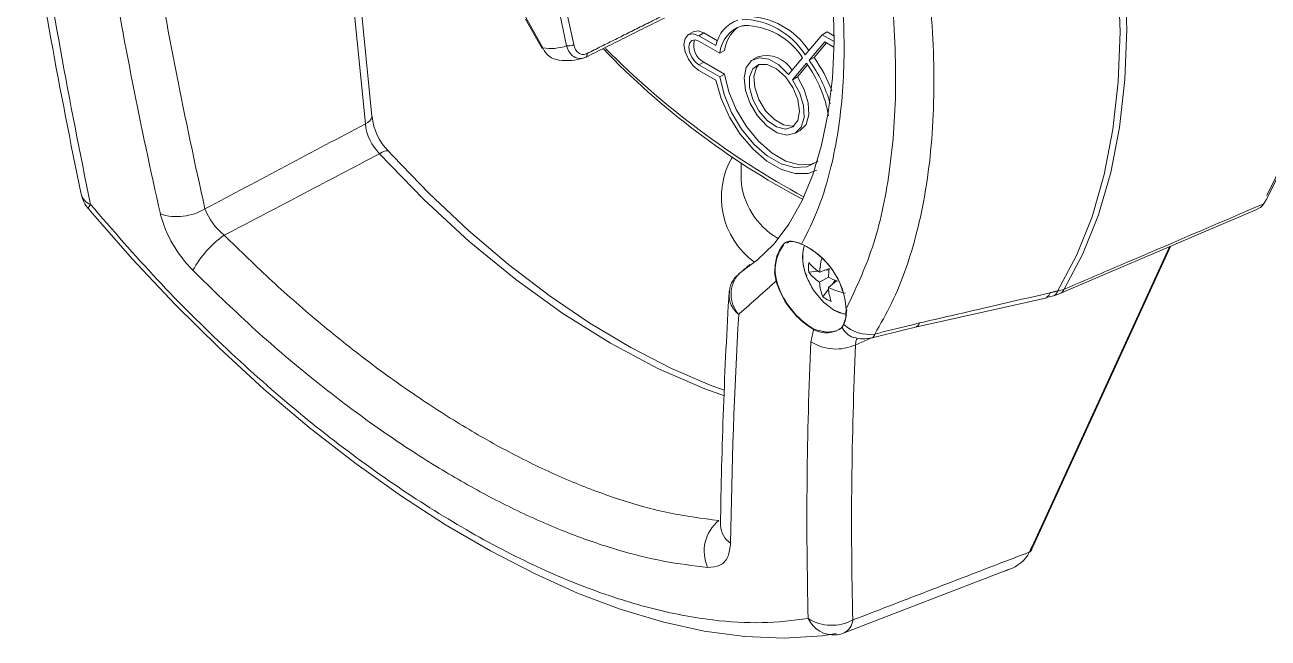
# Model space of a CAD drawing. Extents: x 8 to 113, y 2 to 87.
# Drawn here: x 11.042 to 14.697, y 2.095 to 3.898 of the extents above; entities that cross this region are included whole.
import ezdxf

# ---------------------------------------------------------------- set-up
doc = ezdxf.new("R2010")
doc.units = 0
doc.header["$MEASUREMENT"] = 0
doc.layers.add('OBJECT', color=7, linetype='CONTINUOUS')

msp = doc.modelspace()

# ---------------------------------------------------------------- linework, layer by layer
at = {"layer": 'OBJECT', "linetype": 'Continuous', "lineweight": 15}
for p, q in [((12.0621, 3.63), (11.9821, 4.4283)), ((12.0428, 3.6073), (11.9623, 4.4107)), ((12.5134, 3.9216), (12.5648, 3.8305)), ((12.514, 3.9148), (12.5623, 3.8292)), ((12.6345, 3.8367), (12.6141, 3.9306)), ((12.637, 3.9249), (12.6553, 3.8403)), ((13.0066, 3.8778), (12.9925, 3.8696)), ((13.0237, 3.8666), (13.0379, 3.8747)), ((13.0778, 3.8517), (13.0379, 3.8747)), ((13.1566, 3.896), (13.1505, 3.8954)), ((13.1566, 3.896), (13.1563, 3.8966)), ((13.1566, 3.896), (13.1583, 3.8969)), ((13.3859, 3.8693), (13.4001, 3.8775)), ((13.4001, 3.8775), (13.4205, 3.8657)), ((13.0735, 3.8378), (13.0237, 3.8666)), ((13.0849, 3.8149), (13.0237, 3.8502)), ((13.3358, 3.8103), (13.3859, 3.8693)), ((13.3476, 3.7945), (13.3936, 3.8486)), ((13.3618, 3.8026), (13.3984, 3.8458)), ((13.3859, 3.8693), (13.4208, 3.8492)), ((13.3936, 3.8486), (13.42, 3.8333)), ((13.0849, 3.8149), (13.099, 3.8231)), ((13.1963, 3.8044), (13.1822, 3.7962)), ((13.3476, 3.7945), (13.3618, 3.8026)), ((13.0237, 3.7808), (13.0379, 3.789)), ((13.0237, 3.7808), (13.0849, 3.7455)), ((13.0379, 3.789), (13.099, 3.7537)), ((13.2872, 3.7529), (13.328, 3.8011)), ((13.299, 3.7371), (13.3399, 3.7853)), ((13.3431, 3.7806), (13.3131, 3.7453)), ((13.0237, 3.7645), (13.0735, 3.7357)), ((13.0849, 3.7455), (13.099, 3.7537)), ((13.299, 3.7371), (13.3131, 3.7453)), ((12.0621, 3.6293), (12.0621, 3.63)), ((13.3072, 3.5797), (13.3213, 3.5879)), ((13.1474, 3.4929), (13.1474, 3.443)), ((14.0027, 2.3641), (14.4069, 3.2458)), ((14.0057, 2.3654), (14.4099, 3.2471)), ((13.1726, 3.1904), (13.1448, 3.1694)), ((13.4069, 3.1821), (13.3781, 3.1713)), ((13.1448, 3.1694), (13.1459, 3.1702)), ((13.3462, 3.1712), (13.3736, 3.1744)), ((13.3781, 3.1414), (13.4041, 3.1563)), ((13.3924, 3.1767), (13.4063, 3.1783)), ((13.4278, 3.1459), (13.4041, 3.1264)), ((13.4158, 3.1361), (13.4242, 3.1473)), ((13.388, 3.0988), (13.4045, 3.1209)), ((14.0441, 3.0967), (14.0659, 3.1017)), ((13.4543, 3.0341), (13.4543, 3.0339)), ((13.4585, 3.0604), (13.4546, 3.0345)), ((13.4546, 3.0343), (13.457, 3.0453)), ((13.4779, 2.9793), (13.4788, 2.979)), ((13.529, 2.9774), (13.4843, 2.9579)), ((13.4509, 2.111), (13.9335, 2.2968)), ((13.4275, 2.1043), (13.4307, 2.1048))]:
    msp.add_line(p, q, dxfattribs=at)
at = {"layer": 'OBJECT', "linetype": 'Continuous', "lineweight": 15, "flags": 128}
for points in [[(14.6916, 3.385), (14.744, 3.4909), (14.7872, 3.6063), (14.8211, 3.7305), (14.8454, 3.8627), (14.8601, 4.0023), (14.865, 4.1483), (14.8601, 4.3), (14.8454, 4.4565), (14.8211, 4.6168), (14.7872, 4.7801), (14.744, 4.9454), (14.6916, 5.1118)], [(14.6933, 5.1164), (14.7454, 4.9507), (14.7884, 4.7861), (14.8222, 4.6235), (14.8464, 4.4638), (14.861, 4.308), (14.8659, 4.1569), (14.861, 4.0115), (14.8464, 3.8726), (14.8222, 3.7409), (14.7884, 3.6172), (14.7454, 3.5023), (14.6933, 3.3968)], [(14.0971, 4.8616), (14.1526, 4.6932), (14.1985, 4.5256), (14.2345, 4.3599), (14.2604, 4.1973), (14.276, 4.0386), (14.2812, 3.885), (14.276, 3.7374), (14.2604, 3.5968), (14.2345, 3.464), (14.1985, 3.3399), (14.1526, 3.2253), (14.0971, 3.1209)], [(14.078, 3.1158), (14.1333, 3.2199), (14.1791, 3.3343), (14.215, 3.4581), (14.2408, 3.5905), (14.2564, 3.7309), (14.2616, 3.8781), (14.2564, 4.0313), (14.2408, 4.1896), (14.215, 4.3519), (14.1791, 4.5172), (14.1333, 4.6844), (14.078, 4.8524)], [(13.263, 4.7003), (13.2939, 4.6119), (13.3331, 4.4794), (13.3656, 4.3463), (13.3909, 4.2147), (13.4086, 4.0866), (13.4186, 3.9644), (13.4208, 3.8497), (13.4157, 3.7419), (13.4034, 3.6399), (13.384, 3.5447), (13.3579, 3.4576), (13.3256, 3.3798), (13.2876, 3.3122), (13.2444, 3.2549), (13.1948, 3.2061), (13.1699, 3.1885)], [(13.0379, 3.8747), (13.0209, 3.8806), (13.0066, 3.8778), (13.0066, 3.8778)], [(13.0237, 3.8666), (13.0068, 3.8724), (12.9925, 3.8696), (12.9829, 3.8586), (12.9795, 3.841), (12.9829, 3.8196), (12.9925, 3.7975), (13.0068, 3.7781), (13.0237, 3.7645)], [(13.0237, 3.8502), (13.0122, 3.8542), (13.0025, 3.8523), (12.996, 3.8448), (12.9937, 3.8329), (12.996, 3.8183), (13.0025, 3.8033), (13.0122, 3.7901), (13.0237, 3.7808)], [(12.6949, 3.8143), (12.6951, 3.8123), (12.6951, 3.8103), (12.6949, 3.8085), (12.6944, 3.8069), (12.6937, 3.8055), (12.6928, 3.8044), (12.6917, 3.8036), (12.6904, 3.803)], [(13.2872, 3.7529), (13.2589, 3.7805), (13.229, 3.7975), (13.2009, 3.8019), (13.1778, 3.7933), (13.1623, 3.7726), (13.1563, 3.7422), (13.1605, 3.7055), (13.1743, 3.6669), (13.1961, 3.6307), (13.2236, 3.6011), (13.2534, 3.5814), (13.2822, 3.5739), (13.3068, 3.5795), (13.3242, 3.5975), (13.3325, 3.6259), (13.3308, 3.6614), (13.3192, 3.7), (13.299, 3.7371)], [(13.3189, 3.6451), (13.3139, 3.679), (13.2996, 3.714), (13.2778, 3.7456), (13.2515, 3.7694), (13.2244, 3.7822), (13.1999, 3.7822), (13.1816, 3.7695), (13.1717, 3.7458), (13.1717, 3.7143), (13.1816, 3.6793), (13.1999, 3.6454), (13.2244, 3.6172), (13.2515, 3.5986), (13.2778, 3.5921), (13.2996, 3.5985), (13.3139, 3.617), (13.3189, 3.6451)], [(13.3038, 3.6019), (13.2979, 3.6007), (13.2725, 3.604), (13.2452, 3.6197), (13.2197, 3.6458), (13.1996, 3.6787), (13.1874, 3.7139), (13.1849, 3.7467), (13.1924, 3.7727), (13.1997, 3.7821)], [(13.0735, 3.7357), (13.0889, 3.6814), (13.1132, 3.6274), (13.145, 3.5769), (13.1825, 3.5328), (13.2236, 3.4975), (13.2658, 3.4731), (13.3069, 3.461), (13.3444, 3.4618), (13.3697, 3.4714)], [(13.0849, 3.7455), (13.0974, 3.6934), (13.1192, 3.6409), (13.1489, 3.5914), (13.1847, 3.548), (13.2243, 3.5134), (13.2651, 3.4899), (13.3047, 3.4788), (13.3404, 3.4809), (13.3702, 3.496), (13.3731, 3.4985)], [(13.099, 3.7537), (13.1115, 3.7016), (13.1333, 3.6491), (13.1631, 3.5996), (13.1989, 3.5562), (13.2384, 3.5216), (13.2793, 3.498), (13.3188, 3.4869), (13.3546, 3.489), (13.3665, 3.4932)], [(13.3213, 3.5879), (13.3384, 3.6057), (13.3467, 3.6341), (13.3449, 3.6696), (13.3333, 3.7081), (13.3131, 3.7453)], [(12.0428, 3.6073), (12.0504, 3.6116), (12.0563, 3.6165), (12.0602, 3.6217), (12.062, 3.6271), (12.0621, 3.6293)], [(12.0846, 3.5195), (12.092, 3.5238), (12.0987, 3.5267), (12.1042, 3.5282), (12.1085, 3.5281), (12.1111, 3.5267)], [(13.099, 2.8074), (13.0413, 2.8283), (12.9027, 2.8882), (12.7632, 2.962), (12.6236, 3.0493), (12.485, 3.1494), (12.3483, 3.2617), (12.2146, 3.3853), (12.0846, 3.5195)], [(13.0985, 2.8239), (13.0617, 2.8366), (12.9429, 2.8878), (12.823, 2.9494), (12.7028, 3.0212), (12.5828, 3.1029), (12.4637, 3.194), (12.3461, 3.2941), (12.2307, 3.4026), (12.1239, 3.5128), (12.1111, 3.5267)], [(11.2284, 3.3575), (11.2285, 3.3573), (11.2287, 3.3571)], [(11.229, 3.358), (11.2352, 3.3504), (11.3574, 3.2104), (11.4836, 3.0761), (11.6131, 2.9482), (11.7448, 2.8276), (11.878, 2.7148), (12.0119, 2.6103), (12.1457, 2.5147), (12.2788, 2.4283), (12.4104, 2.3515), (12.5397, 2.2846), (12.6666, 2.2277), (12.7923, 2.1803), (12.9164, 2.1429), (13.0385, 2.1159), (13.158, 2.0998), (13.2741, 2.095), (13.3858, 2.1017), (13.4274, 2.1088)], [(14.0827, 3.1073), (14.5069, 3.2885), (14.666, 3.3567)], [(13.3255, 3.2538), (13.3255, 3.2537), (13.3256, 3.2536)], [(13.1398, 3.1654), (13.1399, 3.1655), (13.1417, 3.1668)], [(13.147, 3.171), (13.1412, 3.1665), (13.1399, 3.1652)], [(13.3401, 3.1589), (13.3431, 3.1516), (13.3449, 3.1476)], [(13.3669, 3.1094), (13.3897, 3.0828), (13.4193, 3.06)], [(13.6604, 3.0093), (14.042, 3.095), (14.0449, 3.0956)], [(13.4193, 3.06), (13.4488, 3.0486), (13.4555, 3.0478)], [(13.4204, 3.0591), (13.4366, 3.0513), (13.4564, 3.0477)], [(13.5327, 2.9782), (13.6278, 3.0018), (13.6603, 3.0092)], [(13.0868, 2.4269), (13.0869, 2.4257), (13.0869, 2.4252)], [(13.9985, 2.3496), (13.9999, 2.3526), (14.0004, 2.3539)], [(14.0005, 2.3539), (14.0018, 2.3568), (14.0057, 2.3654)]]:
    msp.add_lwpolyline(points, dxfattribs=at)
at = {"layer": 'OBJECT', "linetype": 'Continuous', "lineweight": 15}
for centre, radius, start, end in [((28.1155, 6.9345), 17.2733, 188.72082, 191.80458), ((28.0826, 6.8843), 17.21, 188.68848, 191.78219), ((25.6528, 6.5414), 14.4368, 189.51415, 192.7394), ((25.5871, 6.5327), 14.5022, 189.58875, 192.70786), ((13.1696, 3.8199), 0.0977, 109.0866, 169.4171), ((13.1469, 3.6921), 0.2228, 32.0359, 89.3996), ((13.1616, 3.7024), 0.2207, 33.0772, 89.5197), ((13.1771, 3.8067), 0.0927, 106.7274, 174.9006), ((13.2017, 3.8101), 0.1035, 128.6822, 172.7627), ((13.1553, 3.6927), 0.2039, 32.1038, 89.7119), ((12.6398, 3.8683), 0.032, 260.5814, 299.1264), ((13.0627, 3.8376), 0.0546, 162.1557, 242.9158), ((12.5561, 3.8445), 0.0165, 292.0636, 301.671), ((12.587, 3.975), 0.1462, 261.2485, 288.9703), ((12.6184, 3.8524), 0.058, 202.2322, 263.834), ((14.4167, 5.4355), 2.3212, 223.8106, 242.028), ((14.5082, 5.5708), 2.4755, 224.7226, 241.6195), ((13.2218, 3.7193), 0.0888, 31.2426, 106.6344), ((13.0153, 3.5555), 0.4256, 20.4256, 35.494), ((12.6342, 3.9617), 0.1685, 262.4698, 287.2603), ((13.0404, 3.5694), 0.3692, 9.5158, 35.7958), ((13.006, 3.5503), 0.4199, 16.1562, 35.5603), ((12.2267, 3.6438), 0.1645, 185.0519, 225.3578), ((12.1885, 3.6228), 0.1465, 186.0446, 224.8214), ((13.325, 3.3915), 0.2355, 149.6039, 234.1475), ((13.363, 3.4586), 0.2162, 184.1353, 239.8886), ((11.3053, 3.4213), 0.1, 191.8341, 219.9346), ((11.2515, 3.4128), 0.0456, 195.1566, 249.1304), ((11.2488, 3.3546), 0.0206, 131.2059, 171.9085), ((11.4895, 3.4892), 0.1548, 251.3955, 301.9184), ((11.793, 3.436), 0.3651, 194.8473, 225.2774), ((11.7334, 3.4163), 0.1723, 199.8407, 232.3461), ((11.8035, 3.031), 0.3045, 125.1681, 151.4213), ((13.2898, 3.2625), 0.000936, 182.1571, 294.757), ((13.2897, 3.2625), 0.000939, 182.2804, 293.6717), ((13.2273, 3.0463), 0.2296, 4.1228, 64.6677), ((13.2313, 3.049), 0.2255, 3.7407, 65.072), ((13.3754, 3.1751), 0.128, 143.8714, 182.2396), ((13.4573, 3.2141), 0.1291, 163.6876, 205.2392), ((13.4646, 3.2141), 0.1361, 166.0754, 203.9164), ((13.4855, 3.1852), 0.14, 174.2684, 185.7316), ((13.4628, 3.3007), 0.1546, 221.0267, 236.7745), ((13.617, 3.1524), 0.2396, 166.04, 175.469), ((13.1801, 3.1106), 0.0671, 126.2304, 182.101), ((13.2072, 3.1064), 0.0891, 137.3447, 221.7497), ((13.2468, 3.1718), 0.00187, 245.716, 293.2632), ((13.2468, 3.1714), 0.00187, 246.0446, 293.8612), ((13.4444, 3.1934), 0.1983, 186.7632, 196.8269), ((13.4443, 3.1934), 0.1982, 186.8728, 196.6597), ((13.2505, 3.147), 0.00211, 263.8567, 303.0566), ((13.5461, 3.2384), 0.2208, 204.276, 215.7186), ((13.4568, 3.2575), 0.1403, 217.9552, 235.8754), ((13.6906, 3.1382), 0.2871, 171.6539, 176.3724), ((13.5336, 3.4179), 0.2919, 243.6571, 249.4695), ((27.9505, 2.2214), 14.865, 176.5521, 179.20914), ((13.1819, 3.1032), 0.0696, 175.9166, 233.6758), ((13.2531, 3.1386), 0.00236, 268.5285, 303.353), ((13.2533, 3.138), 0.0024, 269.0317, 302.9503), ((13.4893, 3.2163), 0.2494, 198.8745, 239.0053), ((13.4858, 3.2136), 0.2438, 198.5461, 239.3561), ((13.5181, 3.1515), 0.1404, 184.1283, 202.0454), ((13.5103, 3.3508), 0.2483, 244.6616, 256.8984), ((13.5585, 3.1351), 0.1546, 183.2285, 198.9758), ((14.0375, 3.1145), 0.019, 292.0066, 348.4597), ((14.0595, 3.1194), 0.0188, 289.7557, 348.8987), ((14.0435, 3.1992), 0.1, 282.9436, 293.1348), ((14.0663, 3.1979), 0.0829, 278.0814, 291.8412), ((14.0703, 3.1347), 0.0302, 294.3501, 332.7682), ((13.4697, 3.2123), 0.1399, 234.268, 245.7374), ((27.9313, 2.1823), 14.8159, 176.65366, 179.2563), ((13.455, 3.034), 0.000644, 120.7767, 167.5858), ((13.4551, 3.034), 0.000764, 172.98, 239.5129), ((13.4551, 3.0338), 0.000767, 172.737, 239.3924), ((13.3981, 3.0671), 0.0746, 239.9992, 308.4102), ((13.445, 3.0094), 0.000907, 126.0908, 231.8381), ((13.4959, 3.0337), 0.0573, 205.9769, 251.4674), ((13.4495, 3.0177), 0.000787, 127.031, 238.6688), ((13.525, 3.1025), 0.1143, 228.399, 277.6381), ((13.6549, 3.0257), 0.0173, 288.4643, 346.7088), ((24.9143, 2.447), 11.5733, 177.42585, 181.45909), ((13.4265, 3.0814), 0.1363, 237.2103, 295.0903), ((13.5073, 3.075), 0.1, 252.7961, 284.7327), ((13.5268, 2.9904), 0.0135, 296.2212, 354.9621), ((24.9668, 2.4343), 11.4945, 177.38895, 181.42507), ((13.155, 2.3507), 0.116, 129.1095, 204.1928), ((13.1508, 2.4287), 0.0639, 181.9527, 237.7902), ((13.8995, 2.4001), 0.1092, 288.2589, 331.7579), ((13.9962, 2.3511), 0.0027, 257.1128, 331.8694), ((13.9978, 2.3556), 0.00319, 263.8276, 328.5775), ((14.0031, 2.3671), 0.00302, 261.3875, 326.9329), ((13.8977, 2.3737), 0.0853, 286.1429, 295.3356), ((13.4137, 2.2639), 0.1312, 238.3001, 298.3105), ((13.4212, 2.1889), 0.0848, 205.5405, 274.2485), ((13.4284, 2.1522), 0.0476, 297.9242, 355.4269), ((13.4149, 2.2035), 0.1, 279.1058, 291.0242)]:
    msp.add_arc(centre, radius, start, end, dxfattribs=at)
for centre, major_axis, ratio, start_param, end_param in [((-17.6639, -8.5193), (41.2178, 19.304), 0.050051, 5.477163, 5.493517), ((14.3592, 2.3811), (0.3456, 0.3853), 0.561109, 2.076501, 2.10355)]:
    msp.add_ellipse(centre, major_axis=major_axis, ratio=ratio, start_param=start_param, end_param=end_param, dxfattribs=at)
for points, knots in [([(13.5402, 4.725), (13.5596, 4.6638), (13.5983, 4.5414), (13.6436, 4.3567), (13.679, 4.1729), (13.7019, 3.9988), (13.7136, 3.8373), (13.7156, 3.6871), (13.7079, 3.5429), (13.6857, 3.3679), (13.6462, 3.2127), (13.5918, 3.0782), (13.5574, 3.0189), (13.5402, 2.9892)], [0, 0, 0, 0, 0.088765, 0.177531, 0.269416, 0.361302, 0.442441, 0.523579, 0.607061, 0.690543, 0.843256, 0.921628, 1, 1, 1, 1]), ([(13.4563, 3.0628), (13.484, 3.1212), (13.5402, 3.2393), (13.5802, 3.4268), (13.5982, 3.5952), (13.6033, 3.7352), (13.5992, 3.8833), (13.5818, 4.08), (13.5421, 4.331), (13.4851, 4.5337), (13.4563, 4.6363)], [0, 0, 0, 0, 0.158308, 0.320393, 0.4075, 0.494607, 0.584228, 0.67385, 0.834938, 1, 1, 1, 1]), ([(13.3255, 4.5838), (13.3353, 4.5512), (13.373, 4.4265), (13.4213, 4.2084), (13.4522, 3.9434), (13.4509, 3.6958), (13.4212, 3.5041), (13.3772, 3.3576), (13.3428, 3.2885), (13.3255, 3.2538)], [0, 0, 0, 0, 0.062214, 0.238483, 0.419893, 0.595629, 0.776478, 0.887615, 1, 1, 1, 1]), ([(12.6553, 3.8403), (12.6568, 3.8353), (12.6599, 3.8254), (12.6691, 3.8152), (12.6801, 3.8107), (12.6892, 3.8117), (12.6939, 3.8138), (12.6949, 3.8143)], [0, 0, 0, 0, 0.244969, 0.490375, 0.723032, 0.938925, 1, 1, 1, 1]), ([(12.6904, 3.803), (12.689, 3.8024), (12.6827, 3.7995), (12.6705, 3.7982), (12.6551, 3.8039), (12.6419, 3.8171), (12.637, 3.8302), (12.6345, 3.8367)], [0, 0, 0, 0, 0.062062, 0.280899, 0.514818, 0.758819, 1, 1, 1, 1]), ([(12.0846, 3.5195), (12.047, 3.4997), (11.8948, 3.4197), (11.7427, 3.3399), (11.6281, 3.2799)], [0, 0, 0, 0, 0.247159, 1, 1, 1, 1]), ([(11.2352, 3.3701), (11.2997, 3.2956), (11.4289, 3.1464), (11.6344, 2.9427), (11.8451, 2.7564), (12.059, 2.5916), (12.2728, 2.4496), (12.483, 2.3325), (12.6865, 2.2425), (12.8814, 2.1793), (13.0559, 2.146), (13.211, 2.1365), (13.3002, 2.147), (13.3448, 2.1523)], [0, 0, 0, 0, 0.094108, 0.188508, 0.282606, 0.376776, 0.471253, 0.56542, 0.658464, 0.751805, 0.844857, 0.922428, 1, 1, 1, 1]), ([(14.0971, 3.1209), (14.15, 3.1435), (14.3457, 3.2274), (14.5414, 3.3112), (14.6842, 3.3725)], [0, 0, 0, 0, 0.269854, 1, 1, 1, 1]), ([(14.6658, 3.3571), (14.6714, 3.3601), (14.6786, 3.3638), (14.6832, 3.3709), (14.6842, 3.3725)], [0, 0, 0, 0, 0.778911, 1, 1, 1, 1]), ([(11.6281, 3.2799), (11.6748, 3.2342), (11.7682, 3.1428), (11.9133, 3.0165), (12.0612, 2.8992), (12.2097, 2.7939), (12.3561, 2.7017), (12.5008, 2.6222), (12.6442, 2.5554), (12.7905, 2.5006), (12.938, 2.4592), (13.0337, 2.4469), (13.0818, 2.4407)], [0, 0, 0, 0, 0.095908, 0.191815, 0.290502, 0.38919, 0.485101, 0.581012, 0.679721, 0.77843, 0.888705, 1, 1, 1, 1]), ([(13.246, 3.1701), (13.2471, 3.1851), (13.2492, 3.2152), (13.2658, 3.2477), (13.2784, 3.2601), (13.2865, 3.262), (13.2888, 3.2625)], [0, 0, 0, 0, 0.309279, 0.616001, 0.89125, 1, 1, 1, 1]), ([(13.2888, 3.2625), (13.2961, 3.262), (13.306, 3.2614), (13.3214, 3.2554), (13.3255, 3.2538)], [0, 0, 0, 0, 0.729926, 1, 1, 1, 1]), ([(13.3263, 3.2534), (13.316, 3.2572), (13.3019, 3.2624), (13.2927, 3.2618), (13.2902, 3.2617)], [0, 0, 0, 0, 0.730796, 1, 1, 1, 1]), ([(13.0492, 2.3032), (13.0063, 2.3082), (12.9206, 2.3184), (12.7833, 2.353), (12.6402, 2.402), (12.4928, 2.4662), (12.3437, 2.5439), (12.1925, 2.635), (12.0389, 2.7401), (11.8767, 2.8646), (11.7077, 3.0084), (11.5935, 3.1204), (11.5361, 3.1766)], [0, 0, 0, 0, 0.095398, 0.190796, 0.288955, 0.387113, 0.482516, 0.577919, 0.676107, 0.774295, 0.886604, 1, 1, 1, 1]), ([(13.6718, 3.0218), (13.7334, 3.0359), (13.8616, 3.0654), (13.9896, 3.0952), (14.0561, 3.1107)], [0, 0, 0, 0, 0.480479, 1, 1, 1, 1]), ([(13.3615, 3.0038), (13.3749, 2.9998), (13.4002, 2.9923), (13.4199, 2.9968), (13.4291, 2.9989)], [0, 0, 0, 0, 0.532901, 1, 1, 1, 1]), ([(13.4356, 3.0029), (13.4379, 3.0039), (13.4417, 3.0056), (13.4437, 3.0089), (13.4445, 3.0101)], [0, 0, 0, 0, 0.631903, 1, 1, 1, 1]), ([(13.4886, 2.9755), (13.4867, 2.9719), (13.484, 2.9667), (13.4842, 2.9599), (13.4843, 2.9579)], [0, 0, 0, 0, 0.712327, 1, 1, 1, 1]), ([(13.0492, 2.3032), (13.062, 2.304), (13.0877, 2.3056), (13.1116, 2.3315), (13.115, 2.3604), (13.1167, 2.3746)], [0, 0, 0, 0, 0.337927, 0.675839, 1, 1, 1, 1])]:
    msp.add_open_spline(points, degree=3, knots=knots, dxfattribs=at)
for points in [[(12.6949, 3.8143), (13.028, 3.9805)], [(12.9218, 3.9185), (12.6904, 3.803)], [(14.6842, 3.3725), (14.6916, 3.385)], [(13.2901, 3.2616), (13.2822, 3.2568)], [(13.2888, 3.2625), (13.2888, 3.2625)], [(13.2901, 3.2616), (13.2902, 3.2617)], [(13.1746, 3.1918), (13.1459, 3.1702)], [(13.1459, 3.1702), (13.168, 3.1894)], [(13.168, 3.1894), (13.1731, 3.1939)], [(13.2503, 3.1449), (13.1407, 3.0471)], [(13.1459, 3.1702), (13.1453, 3.1697)], [(13.2503, 3.1449), (13.246, 3.1697)], [(13.2475, 3.1697), (13.2475, 3.1701)], [(13.2475, 3.1697), (13.2516, 3.1452)], [(13.2531, 3.1362), (13.2503, 3.1449)], [(13.2531, 3.1362), (13.2533, 3.1356)], [(13.2544, 3.1366), (13.2546, 3.136)], [(14.0561, 3.1107), (14.078, 3.1158)], [(13.4491, 3.0183), (13.4546, 3.0343)], [(13.4546, 3.0345), (13.4563, 3.0637)], [(13.4563, 3.0628), (13.4547, 3.0334)], [(13.3527, 2.9668), (13.3608, 3.0025)], [(13.4491, 3.017), (13.4444, 3.0087)], [(13.4445, 3.0101), (13.4491, 3.0183)], [(13.4547, 3.0331), (13.4491, 3.017)], [(13.4547, 3.0331), (13.4547, 3.0334)], [(13.5402, 2.9892), (13.6718, 3.0218)], [(13.4759, 2.1484), (13.9956, 2.3484)], [(13.9956, 2.3484), (13.9975, 2.3524)]]:
    msp.add_open_spline(points, degree=1, dxfattribs=at)

doc.saveas('drawing.dxf')
